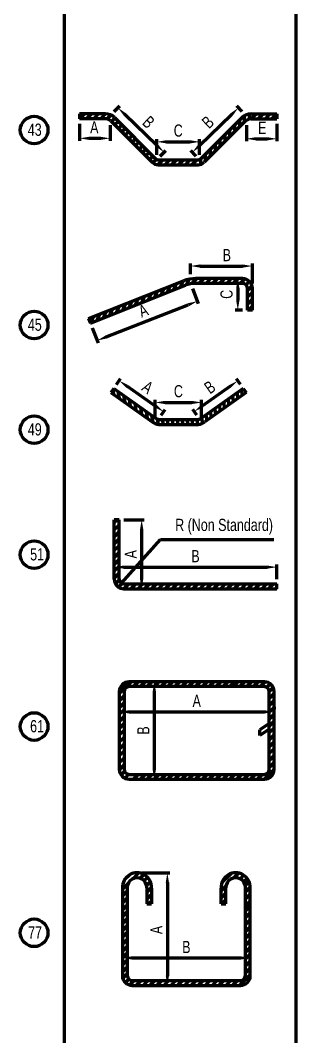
# Model space of a CAD drawing. Header units: millimetres. Extents: x 87961 to 634375, y 789523 to 1897921.
# Drawn here: x 98384 to 99796, y 1047691 to 1052904 of the extents above; entities that cross this region are included whole.
import ezdxf

# ---------------------------------------------------------------- set-up
doc = ezdxf.new("R2010")
doc.units = ezdxf.units.MM
doc.header["$LTSCALE"] = 30
doc.layers.add('DDIMS', color=2, linetype='Continuous', lineweight=100)
doc.layers.add('Shape code 1', color=7, linetype='Continuous', lineweight=211)
doc.styles.add('DM25', font='swisscl.ttf', dxfattribs={"height": 62.5})
doc.dimstyles.new('DM25', dxfattribs={"dimtxt": 62.5, "dimasz": 50, "dimexe": 13, "dimexo": 25, "dimgap": 25, "dimtad": 1, "dimdec": 0, "dimzin": 0, "dimdsep": 46, "dimtxsty": 'DM25', "dimcen": 25, "dimclrd": 3, "dimclre": 3, "dimclrt": 1, "dimadec": 0, "dimazin": 0, "dimtfac": 0.02, "dimtdec": 0, "dimtmove": 0, "dimatfit": 3, "dimfxl": 0, "dimtolj": 1, "dimtzin": 0, "dimlwd": -1, "dimlwe": -1, "dimarcsym": 0})

# ---------------------------------------------------------------- blocks, each defined once
blk = doc.blocks.new('*D122')
at = {"layer": 'DDIMS', "color": 3, "transparency": 16777216}
for p, q in [((98688, 1052374.1), (98688, 1052286.2)), ((98844, 1052367), (98844, 1052286.2)), ((98738, 1052299.2), (98794, 1052299.2))]:
    blk.add_line(p, q, dxfattribs=at)
for points in [[(98738, 1052307.5), (98738, 1052290.9), (98688, 1052299.2)], [(98794, 1052307.5), (98794, 1052290.9), (98844, 1052299.2)]]:
    blk.add_solid(points, dxfattribs=at)
at = {"layer": 'Defpoints', "color": 0, "transparency": 16777216}
for p in [(98688, 1052399.1), (98844, 1052392), (98844, 1052299.2)]:
    blk.add_point(p, dxfattribs=at)
at = {"layer": 'DDIMS', "color": 1, "transparency": 16777216, "insert": (98763, 1052355.4), "char_height": 62.5, "attachment_point": 5, "style": 'DM25'}
blk.add_mtext('\\A1;A', dxfattribs=at)
blk = doc.blocks.new('*D123')
at = {"layer": 'DDIMS', "color": 3, "transparency": 16777216}
for p, q in [((99543.5, 1052367), (99543.5, 1052283.8)), ((99699.5, 1052374.1), (99699.5, 1052283.8)), ((99593.5, 1052296.8), (99649.5, 1052296.8))]:
    blk.add_line(p, q, dxfattribs=at)
for points in [[(99593.5, 1052305.1), (99593.5, 1052288.4), (99543.5, 1052296.8)], [(99649.5, 1052305.1), (99649.5, 1052288.4), (99699.5, 1052296.8)]]:
    blk.add_solid(points, dxfattribs=at)
at = {"layer": 'Defpoints', "color": 0, "transparency": 16777216}
for p in [(99699.5, 1052399.1), (99543.5, 1052392), (99699.5, 1052296.8)]:
    blk.add_point(p, dxfattribs=at)
at = {"layer": 'DDIMS', "color": 1, "transparency": 16777216, "insert": (99624.5, 1052353), "char_height": 62.5, "attachment_point": 5, "style": 'DM25'}
blk.add_mtext('\\A1;E', dxfattribs=at)
blk = doc.blocks.new('*D125')
at = {"layer": 'DDIMS', "color": 3, "transparency": 16777216}
for p, q in [((99521.8, 1052436), (99493.8, 1052465)), ((99302.9, 1052262.6), (99466.9, 1052420.9)), ((99285.9, 1052208.2), (99257.9, 1052237.2))]:
    blk.add_line(p, q, dxfattribs=at)
for points in [[(99461.1, 1052426.9), (99472.7, 1052414.9), (99502.9, 1052455.6)], [(99297.1, 1052268.6), (99308.7, 1052256.6), (99266.9, 1052227.9)]]:
    blk.add_solid(points, dxfattribs=at)
at = {"layer": 'Defpoints', "color": 0, "transparency": 16777216}
for p in [(99502.9, 1052455.6), (99539.2, 1052418), (99303.3, 1052190.3)]:
    blk.add_point(p, dxfattribs=at)
at = {"layer": 'DDIMS', "color": 1, "transparency": 16777216, "insert": (99345.8, 1052382.2), "char_height": 62.5, "attachment_point": 5, "rotation": 43.9919, "style": 'DM25'}
blk.add_mtext('\\A1;B', dxfattribs=at)
blk = doc.blocks.new('*D126')
at = {"layer": 'DDIMS', "color": 3, "transparency": 16777216}
for p, q in [((99084.3, 1052215.3), (99084.3, 1052294.2)), ((99303.3, 1052215.3), (99303.3, 1052294.2)), ((99134.3, 1052281.2), (99253.3, 1052281.2))]:
    blk.add_line(p, q, dxfattribs=at)
for points in [[(99134.3, 1052289.6), (99134.3, 1052272.9), (99084.3, 1052281.2)], [(99253.3, 1052289.6), (99253.3, 1052272.9), (99303.3, 1052281.2)]]:
    blk.add_solid(points, dxfattribs=at)
at = {"layer": 'Defpoints', "color": 0, "transparency": 16777216}
for p in [(99303.3, 1052281.2), (99084.3, 1052190.3), (99303.3, 1052190.3)]:
    blk.add_point(p, dxfattribs=at)
at = {"layer": 'DDIMS', "color": 1, "transparency": 16777216, "insert": (99193.8, 1052338.7), "char_height": 62.5, "attachment_point": 5, "style": 'DM25'}
blk.add_mtext('\\A1;C', dxfattribs=at)
blk = doc.blocks.new('*D128')
at = {"layer": 'DDIMS', "color": 3, "transparency": 16777216}
for p, q in [((98865.3, 1050102.9), (98865.3, 1050112.7)), ((99699.5, 1050038.3), (99699.5, 1050112.7)), ((98915.3, 1050099.7), (99649.5, 1050099.7))]:
    blk.add_line(p, q, dxfattribs=at)
for points in [[(98915.3, 1050108.1), (98915.3, 1050091.4), (98865.3, 1050099.7)], [(99649.5, 1050108.1), (99649.5, 1050091.4), (99699.5, 1050099.7)]]:
    blk.add_solid(points, dxfattribs=at)
at = {"layer": 'Defpoints', "color": 0, "transparency": 16777216}
for p in [(98865.3, 1050077.9), (99699.5, 1050099.7), (99699.5, 1050013.3)]:
    blk.add_point(p, dxfattribs=at)
at = {"layer": 'DDIMS', "color": 1, "transparency": 16777216, "insert": (99282.4, 1050156), "char_height": 62.5, "width": 43.253, "attachment_point": 5, "style": 'DM25'}
blk.add_mtext('\\A1;B', dxfattribs=at)
blk = doc.blocks.new('*D127')
at = {"layer": 'DDIMS', "color": 3, "transparency": 16777216}
for p, q in [((98915.3, 1050343), (99019.1, 1050343)), ((99006.1, 1050293), (99006.1, 1050038.3)), ((98981.1, 1049988.3), (98993.1, 1049988.3))]:
    blk.add_line(p, q, dxfattribs=at)
for points in [[(98997.7, 1050293), (99014.4, 1050293), (99006.1, 1050343)], [(98997.7, 1050038.3), (99014.4, 1050038.3), (99006.1, 1049988.3)]]:
    blk.add_solid(points, dxfattribs=at)
at = {"layer": 'Defpoints', "color": 0, "transparency": 16777216}
for p in [(98890.3, 1050343), (99006.1, 1049988.3), (99006.1, 1049988.3)]:
    blk.add_point(p, dxfattribs=at)
at = {"layer": 'DDIMS', "color": 1, "transparency": 16777216, "insert": (98949.8, 1050165.6), "char_height": 62.5, "attachment_point": 5, "rotation": 90, "style": 'DM25'}
blk.add_mtext('\\A1;A', dxfattribs=at)
blk = doc.blocks.new('*D132')
at = {"layer": 'DDIMS', "color": 3, "transparency": 16777216}
for p, q in [((99046, 1049511.6), (99058, 1049511.6)), ((99071, 1049461.6), (99071, 1049061.6)), ((99046, 1049011.6), (99058, 1049011.6))]:
    blk.add_line(p, q, dxfattribs=at)
for points in [[(99062.6, 1049461.6), (99079.3, 1049461.6), (99071, 1049511.6)], [(99062.6, 1049061.6), (99079.3, 1049061.6), (99071, 1049011.6)]]:
    blk.add_solid(points, dxfattribs=at)
at = {"layer": 'Defpoints', "color": 0, "transparency": 16777216}
for p in [(99071, 1049511.6), (99071, 1049011.6), (99071, 1049011.6)]:
    blk.add_point(p, dxfattribs=at)
at = {"layer": 'DDIMS', "color": 1, "transparency": 16777216, "insert": (99014.7, 1049261.6), "char_height": 62.5, "width": 61.24, "attachment_point": 5, "rotation": 90, "style": 'DM25'}
blk.add_mtext('\\A1;B', dxfattribs=at)
blk = doc.blocks.new('*D133')
at = {"layer": 'DDIMS', "color": 3, "transparency": 16777216}
for p, q in [((98891.3, 1049382.3), (98891.3, 1049370.3)), ((99686.2, 1049382.3), (99686.2, 1049370.3)), ((98941.3, 1049357.3), (99636.2, 1049357.3))]:
    blk.add_line(p, q, dxfattribs=at)
for points in [[(98941.3, 1049365.6), (98941.3, 1049349), (98891.3, 1049357.3)], [(99636.2, 1049365.6), (99636.2, 1049349), (99686.2, 1049357.3)]]:
    blk.add_solid(points, dxfattribs=at)
at = {"layer": 'Defpoints', "color": 0, "transparency": 16777216}
for p in [(98891.3, 1049357.3), (99686.2, 1049357.3), (99686.2, 1049357.3)]:
    blk.add_point(p, dxfattribs=at)
at = {"layer": 'DDIMS', "color": 1, "transparency": 16777216, "insert": (99288.7, 1049413.5), "char_height": 62.5, "width": 65.67, "attachment_point": 5, "style": 'DM25'}
blk.add_mtext('\\A1;A', dxfattribs=at)
blk = doc.blocks.new('*D150')
at = {"layer": 'DDIMS', "color": 3, "transparency": 16777216}
for p, q in [((99256.7, 1051602.8), (99256.7, 1051657)), ((99306.7, 1051644), (99524.2, 1051644)), ((99574.2, 1051554.8), (99574.2, 1051657))]:
    blk.add_line(p, q, dxfattribs=at)
for points in [[(99306.7, 1051652.4), (99306.7, 1051635.7), (99256.7, 1051644)], [(99524.2, 1051652.4), (99524.2, 1051635.7), (99574.2, 1051644)]]:
    blk.add_solid(points, dxfattribs=at)
at = {"layer": 'Defpoints', "color": 0, "transparency": 16777216}
for p in [(99574.2, 1051644), (99256.7, 1051577.8), (99574.2, 1051529.8)]:
    blk.add_point(p, dxfattribs=at)
at = {"layer": 'DDIMS', "color": 1, "transparency": 16777216, "insert": (99443.2, 1051700.3), "char_height": 62.5, "attachment_point": 5, "style": 'DM25'}
blk.add_mtext('\\A1;B', dxfattribs=at)
blk = doc.blocks.new('*D151')
at = {"layer": 'DDIMS', "color": 3, "transparency": 16777216}
for p, q in [((99266.3, 1051529.3), (99296.8, 1051451.5)), ((98824.5, 1051280.5), (99245.5, 1051445.4)), ((98752.3, 1051327.9), (98782.7, 1051250.1))]:
    blk.add_line(p, q, dxfattribs=at)
for points in [[(99242.4, 1051453.1), (99248.5, 1051437.6), (99292, 1051463.6)], [(98821.5, 1051288.2), (98827.6, 1051272.7), (98778, 1051262.2)]]:
    blk.add_solid(points, dxfattribs=at)
at = {"layer": 'Defpoints', "color": 0, "transparency": 16777216}
for p in [(99257.2, 1051552.6), (99292, 1051463.6), (98743.1, 1051351.2)]:
    blk.add_point(p, dxfattribs=at)
at = {"layer": 'DDIMS', "color": 1, "transparency": 16777216, "insert": (99014.5, 1051415.3), "char_height": 62.5, "attachment_point": 5, "rotation": 21.3938, "style": 'DM25'}
blk.add_mtext('\\A1;A', dxfattribs=at)
blk = doc.blocks.new('*D152')
at = {"layer": 'DDIMS', "color": 3, "transparency": 16777216}
for p, q in [((99474.5, 1051579.8), (99486.5, 1051579.8)), ((99499.5, 1051529.8), (99499.5, 1051468.2)), ((99524.2, 1051418.2), (99486.5, 1051418.2))]:
    blk.add_line(p, q, dxfattribs=at)
for points in [[(99491.1, 1051529.8), (99507.8, 1051529.8), (99499.5, 1051579.8)], [(99491.1, 1051468.2), (99507.8, 1051468.2), (99499.5, 1051418.2)]]:
    blk.add_solid(points, dxfattribs=at)
at = {"layer": 'Defpoints', "color": 0, "transparency": 16777216}
for p in [(99499.5, 1051579.8), (99499.5, 1051418.2), (99549.2, 1051418.2)]:
    blk.add_point(p, dxfattribs=at)
at = {"layer": 'DDIMS', "color": 1, "transparency": 16777216, "insert": (99442, 1051499), "char_height": 62.5, "attachment_point": 5, "rotation": 90, "style": 'DM25'}
blk.add_mtext('\\A1;C', dxfattribs=at)
blk = doc.blocks.new('*D155')
at = {"layer": 'DDIMS', "color": 3, "transparency": 16777216}
for p, q in [((98877.6, 1051037), (98898.1, 1051066.5)), ((98931.7, 1051027.3), (99077.6, 1050925.7)), ((99105.5, 1050878.3), (99126.1, 1050907.7))]:
    blk.add_line(p, q, dxfattribs=at)
for points in [[(98936.5, 1051034.1), (98926.9, 1051020.4), (98890.7, 1051055.8)], [(99082.4, 1050932.5), (99072.9, 1050918.8), (99118.6, 1050897.1)]]:
    blk.add_solid(points, dxfattribs=at)
at = {"layer": 'Defpoints', "color": 0, "transparency": 16777216}
for p in [(98863.3, 1051016.5), (99118.6, 1050897.1), (99091.3, 1050857.7)]:
    blk.add_point(p, dxfattribs=at)
at = {"layer": 'DDIMS', "color": 1, "transparency": 16777216, "insert": (99036.8, 1051022.6), "char_height": 62.5, "attachment_point": 5, "rotation": 325.1494, "style": 'DM25'}
blk.add_mtext('\\A1;A', dxfattribs=at)
blk = doc.blocks.new('*D157')
at = {"layer": 'DDIMS', "color": 3, "transparency": 16777216}
for p, q in [((99076.2, 1050861.3), (99076.2, 1050957.3)), ((99126.2, 1050944.3), (99263.1, 1050944.3)), ((99313.1, 1050860.7), (99313.1, 1050957.3))]:
    blk.add_line(p, q, dxfattribs=at)
for points in [[(99126.2, 1050952.6), (99126.2, 1050935.9), (99076.2, 1050944.3)], [(99263.1, 1050952.6), (99263.1, 1050935.9), (99313.1, 1050944.3)]]:
    blk.add_solid(points, dxfattribs=at)
at = {"layer": 'Defpoints', "color": 0, "transparency": 16777216}
for p in [(99313.1, 1050944.3), (99076.2, 1050836.3), (99313.1, 1050835.7)]:
    blk.add_point(p, dxfattribs=at)
at = {"layer": 'DDIMS', "color": 1, "transparency": 16777216, "insert": (99194.7, 1051001.8), "char_height": 62.5, "attachment_point": 5, "style": 'DM25'}
blk.add_mtext('\\A1;C', dxfattribs=at)
blk = doc.blocks.new('*D158')
at = {"layer": 'DDIMS', "color": 3, "transparency": 16777216}
for p, q in [((99512.7, 1051036.9), (99492.2, 1051065.9)), ((99458.9, 1051026.5), (99317.8, 1050927)), ((99289.9, 1050879.7), (99269.4, 1050908.8))]:
    blk.add_line(p, q, dxfattribs=at)
for points in [[(99454.1, 1051033.3), (99463.7, 1051019.7), (99499.7, 1051055.3)], [(99313, 1050933.8), (99322.6, 1050920.1), (99276.9, 1050898.1)]]:
    blk.add_solid(points, dxfattribs=at)
at = {"layer": 'Defpoints', "color": 0, "transparency": 16777216}
for p in [(99527.1, 1051016.5), (99276.9, 1050898.1), (99304.3, 1050859.3)]:
    blk.add_point(p, dxfattribs=at)
at = {"layer": 'DDIMS', "color": 1, "transparency": 16777216, "insert": (99355.9, 1051022.7), "char_height": 62.5, "attachment_point": 5, "rotation": 35.2024, "style": 'DM25'}
blk.add_mtext('\\A1;B', dxfattribs=at)
blk = doc.blocks.new('*D192')
at = {"layer": 'DDIMS', "color": 3, "transparency": 16777216}
for p, q in [((98865.7, 1052436), (98893.7, 1052465)), ((99084.6, 1052262.6), (98920.6, 1052420.9)), ((99101.6, 1052208.2), (99129.6, 1052237.2))]:
    blk.add_line(p, q, dxfattribs=at)
for points in [[(98926.4, 1052426.9), (98914.8, 1052414.9), (98884.7, 1052455.6)], [(99090.4, 1052268.6), (99078.8, 1052256.6), (99120.6, 1052227.9)]]:
    blk.add_solid(points, dxfattribs=at)
at = {"layer": 'Defpoints', "color": 0, "transparency": 16777216}
for p in [(98884.7, 1052455.6), (98848.3, 1052418), (99084.3, 1052190.3)]:
    blk.add_point(p, dxfattribs=at)
at = {"layer": 'DDIMS', "color": 1, "transparency": 16777216, "insert": (99041.7, 1052382.2), "char_height": 62.5, "attachment_point": 5, "rotation": 316.0081, "style": 'DM25'}
blk.add_mtext('\\A1;B', dxfattribs=at)
blk = doc.blocks.new('*D212')
at = {"layer": 'DDIMS', "color": 3, "transparency": 16777216}
for p, q in [((99007.3, 1048531.7), (99151, 1048531.7)), ((99138, 1048481.7), (99138, 1048003.7)), ((99069.4, 1047953.7), (99151, 1047953.7))]:
    blk.add_line(p, q, dxfattribs=at)
for points in [[(99129.7, 1048481.7), (99146.4, 1048481.7), (99138, 1048531.7)], [(99129.7, 1048003.7), (99146.4, 1048003.7), (99138, 1047953.7)]]:
    blk.add_solid(points, dxfattribs=at)
at = {"layer": 'Defpoints', "color": 0, "transparency": 16777216}
for p in [(98982.3, 1048531.7), (99044.4, 1047953.7), (99138, 1047953.7)]:
    blk.add_point(p, dxfattribs=at)
at = {"layer": 'DDIMS', "color": 1, "transparency": 16777216, "insert": (99081.8, 1048238.5), "char_height": 62.5, "width": 32.888, "attachment_point": 5, "rotation": 90, "style": 'DM25'}
blk.add_mtext('\\A1;A', dxfattribs=at)
blk = doc.blocks.new('*D215')
at = {"layer": 'DDIMS', "color": 3, "transparency": 16777216}
for p, q in [((98907.3, 1048120.1), (98907.3, 1048108.1)), ((98957.3, 1048095.1), (99513.6, 1048095.1)), ((99563.6, 1048083.4), (99563.6, 1048108.1))]:
    blk.add_line(p, q, dxfattribs=at)
for points in [[(98957.3, 1048103.4), (98957.3, 1048086.7), (98907.3, 1048095.1)], [(99513.6, 1048103.4), (99513.6, 1048086.7), (99563.6, 1048095.1)]]:
    blk.add_solid(points, dxfattribs=at)
at = {"layer": 'Defpoints', "color": 0, "transparency": 16777216}
for p in [(98907.3, 1048095.1), (99563.6, 1048095.1), (99563.6, 1048058.4)]:
    blk.add_point(p, dxfattribs=at)
at = {"layer": 'DDIMS', "color": 1, "transparency": 16777216, "insert": (99235.3, 1048151.3), "char_height": 62.5, "attachment_point": 5, "style": 'DM25'}
blk.add_mtext('\\A1;B', dxfattribs=at)

msp = doc.modelspace()

# ---------------------------------------------------------------- linework, layer by layer
at = {"layer": 'DDIMS'}
for p, q in [((98607.8, 1058445.2), (98607.8, 1015331.3)), ((99796.5, 1058276.3), (99796.5, 1015331.3))]:
    msp.add_line(p, q, dxfattribs=at)
for centre in [(98454.4, 1052341.4), (98454.4, 1051341.5), (98454.4, 1050804.5), (98454.4, 1050163.7), (98454.4, 1049282), (98454.4, 1048224)]:
    msp.add_circle(centre, 70.9, dxfattribs=at)
at = {"layer": 'Shape code 1'}
for p, q in [((98820.4, 1052424.1), (98688, 1052424.1)), ((98688, 1052424.1), (98688, 1052399.1)), ((98713, 1052424.1), (98688, 1052399.1)), ((98820.4, 1052399.1), (98688, 1052399.1)), ((98748.4, 1052424.1), (98723.4, 1052399.1)), ((98783.7, 1052424.1), (98758.7, 1052399.1)), ((98819.1, 1052424.1), (98794.1, 1052399.1)), ((98848.4, 1052418), (98828.6, 1052398.3)), ((98869.1, 1052403.4), (98851.4, 1052385.7)), ((98866.4, 1052406), (99078, 1052194.5)), ((99521.1, 1052406), (99309.5, 1052194.5)), ((99532.7, 1052414.7), (99532.7, 1052382.3)), ((99557.7, 1052423.4), (99557.7, 1052398)), ((99567.1, 1052424.1), (99699.5, 1052424.1)), ((99567.1, 1052399.1), (99699.5, 1052399.1)), ((99593.4, 1052424.1), (99568.4, 1052399.1)), ((99628.8, 1052424.1), (99603.8, 1052399.1)), ((99664.1, 1052424.1), (99639.1, 1052399.1)), ((99699.5, 1052424.1), (99674.5, 1052399.1)), ((99699.5, 1052424.1), (99699.5, 1052399.1)), ((98848.8, 1052388.4), (99060.3, 1052176.8)), ((98886.8, 1052385.7), (98869.1, 1052368)), ((98904.5, 1052368), (98886.8, 1052350.3)), ((98922.1, 1052350.3), (98904.5, 1052332.7)), ((99538.8, 1052388.4), (99327.2, 1052176.8)), ((99457.7, 1052342.7), (99457.7, 1052307.3)), ((99482.7, 1052367.7), (99482.7, 1052332.3)), ((99507.7, 1052392.7), (99507.7, 1052357.3)), ((98939.8, 1052332.7), (98922.1, 1052315)), ((98957.5, 1052315), (98939.8, 1052297.3)), ((98975.2, 1052297.3), (98957.5, 1052279.6)), ((99407.7, 1052292.7), (99407.7, 1052257.3)), ((99432.7, 1052317.7), (99432.7, 1052282.3)), ((98992.8, 1052279.6), (98975.2, 1052262)), ((99010.5, 1052262), (98992.8, 1052244.3)), ((99028.2, 1052244.3), (99010.5, 1052226.6)), ((99357.7, 1052242.7), (99357.7, 1052207.3)), ((99382.7, 1052267.7), (99382.7, 1052232.3)), ((99045.9, 1052226.6), (99028.2, 1052208.9)), ((99063.6, 1052208.9), (99045.9, 1052191.2)), ((99081.2, 1052191.2), (99063.6, 1052173.6)), ((99114, 1052188.6), (99089.1, 1052163.7)), ((99090.9, 1052188.6), (99296.6, 1052188.6)), ((99149.3, 1052188.6), (99124.3, 1052163.6)), ((99184.7, 1052188.6), (99159.7, 1052163.6)), ((99220, 1052188.6), (99195, 1052163.6)), ((99254, 1052188.5), (99229, 1052163.5)), ((99289.4, 1052188.5), (99264.4, 1052163.5)), ((99307.7, 1052192.9), (99307.7, 1052165.1)), ((99332.7, 1052217.7), (99332.7, 1052182.3)), ((99090.9, 1052163.6), (99296.6, 1052163.6)), ((98733.9, 1051374.4), (99221.5, 1051568.8)), ((99216.9, 1051567), (99202.9, 1051534.5)), ((99248.1, 1051576.3), (99235.7, 1051547.6)), ((99289.3, 1051579.8), (99264.3, 1051554.8)), ((99524.2, 1051579.8), (99282, 1051579.8)), ((99324.7, 1051579.8), (99299.7, 1051554.8)), ((99360, 1051579.8), (99335, 1051554.8)), ((99395.4, 1051579.8), (99370.4, 1051554.8)), ((99430.7, 1051579.8), (99405.7, 1051554.8)), ((99466.1, 1051579.8), (99441.1, 1051554.8)), ((99501.4, 1051579.8), (99476.4, 1051554.8)), ((99535.2, 1051578.3), (99511.8, 1051554.8)), ((99558, 1051565.7), (99540.3, 1051548)), ((98743.1, 1051351.2), (99230.4, 1051545.5)), ((99085.5, 1051514.6), (99071.5, 1051482.1)), ((99118.3, 1051527.7), (99104.4, 1051495.2)), ((99151.2, 1051540.8), (99137.2, 1051508.3)), ((99184, 1051553.9), (99170.1, 1051521.4)), ((99524.2, 1051554.8), (99283.7, 1051554.8)), ((99572.2, 1051542.4), (99549.2, 1051519.4)), ((99574.2, 1051509.1), (99549.2, 1051484.1)), ((98954.1, 1051462.2), (98940.2, 1051429.7)), ((98987, 1051475.3), (98973, 1051442.8)), ((99019.8, 1051488.4), (99005.9, 1051455.9)), ((99052.7, 1051501.5), (99038.7, 1051469)), ((99574.2, 1051473.7), (99549.2, 1051448.7)), ((99574.2, 1051473.7), (99549.2, 1051448.7)), ((98822.8, 1051409.8), (98808.8, 1051377.4)), ((98855.6, 1051422.9), (98841.7, 1051390.5)), ((98888.5, 1051436), (98874.5, 1051403.6)), ((98921.3, 1051449.1), (98907.3, 1051416.7)), ((99574.2, 1051418.2), (99549.2, 1051418.2)), ((99574.2, 1051438.3), (99554, 1051418.2)), ((98733.9, 1051374.4), (98743.1, 1051351.2)), ((98757.1, 1051383.7), (98743.1, 1051351.2)), ((98789.9, 1051396.8), (98776, 1051364.3)), ((98863.3, 1051016.5), (98848.8, 1050996.1)), ((98848.8, 1050996.1), (99060.3, 1050845.1)), ((98858, 1051009), (98861.7, 1050986.9)), ((98863.3, 1051016.5), (99075.3, 1050865.2)), ((98884.6, 1051001.3), (98890.4, 1050966.4)), ((99527.1, 1051016.5), (99315.5, 1050865.5)), ((99541.7, 1050996.1), (99330.1, 1050845.1)), ((99494.3, 1050993.1), (99498.9, 1050965.6)), ((99516.9, 1051009.2), (99521.5, 1050981.8)), ((99527.1, 1051016.5), (99541.7, 1050996.1)), ((98913.4, 1050980.7), (98919.2, 1050945.9)), ((98942.2, 1050960.2), (98948, 1050925.3)), ((98970.9, 1050939.7), (98976.8, 1050904.8)), ((99426.4, 1050944.6), (99430.9, 1050917.1)), ((99449, 1050960.7), (99453.6, 1050933.3)), ((99471.7, 1050976.9), (99476.2, 1050949.5)), ((98999.7, 1050919.1), (99005.6, 1050884.2)), ((99028.5, 1050898.6), (99034.3, 1050863.7)), ((99358.4, 1050896.1), (99363, 1050868.7)), ((99381.1, 1050912.3), (99385.7, 1050884.8)), ((99403.7, 1050928.4), (99408.3, 1050901)), ((99057.3, 1050878), (99063.1, 1050843.2)), ((99085.7, 1050859.4), (99090.2, 1050832.5)), ((99093.8, 1050832), (99296.6, 1050832)), ((99095.3, 1050857), (99295.1, 1050857)), ((99111.5, 1050857), (99115.7, 1050832)), ((99136.8, 1050857), (99141, 1050832)), ((99162.2, 1050857), (99166.4, 1050832)), ((99187.5, 1050857), (99191.7, 1050832)), ((99212.9, 1050857), (99217.1, 1050832)), ((99238.2, 1050857), (99242.4, 1050832)), ((99263.6, 1050857), (99267.8, 1050832)), ((99288.9, 1050857), (99293.1, 1050832)), ((99313.1, 1050863.8), (99317.5, 1050837.7)), ((99335.8, 1050879.9), (99340.4, 1050852.5)), ((98865.3, 1050038.3), (98865.3, 1050343)), ((98890.3, 1050343), (98865.3, 1050343)), ((98882.2, 1050343), (98865.3, 1050326.1)), ((98890.3, 1050315.7), (98865.3, 1050290.7)), ((98890.3, 1050038.3), (98890.3, 1050343)), ((98890.3, 1050280.3), (98865.3, 1050255.3)), ((98890.3, 1050245), (98865.3, 1050220)), ((98890.3, 1050209.6), (98865.3, 1050184.6)), ((98890.3, 1050174.3), (98865.3, 1050149.3)), ((98890.3, 1050138.9), (98865.3, 1050113.9)), ((98890.3, 1050103.6), (98865.3, 1050078.6)), ((98890.3, 1050068.2), (98865.3, 1050043.2)), ((98890.3, 1050032.9), (98871.7, 1050014.2)), ((98906.6, 1050015), (98888.1, 1049996.5)), ((98940.3, 1050013.3), (98915.3, 1049988.3)), ((98915.4, 1050013.3), (99699.5, 1050013.3)), ((98975.6, 1050013.3), (98950.6, 1049988.3)), ((99011, 1050013.3), (98986, 1049988.3)), ((99046.3, 1050013.3), (99021.3, 1049988.3)), ((99081.7, 1050013.3), (99056.7, 1049988.3)), ((99117, 1050013.3), (99092, 1049988.3)), ((99152.4, 1050013.3), (99127.4, 1049988.3)), ((99187.8, 1050013.3), (99162.8, 1049988.3)), ((99223.1, 1050013.3), (99198.1, 1049988.3)), ((99258.5, 1050013.3), (99233.5, 1049988.3)), ((99293.8, 1050013.3), (99268.8, 1049988.3)), ((99329.2, 1050013.3), (99304.2, 1049988.3)), ((99364.5, 1050013.3), (99339.5, 1049988.3)), ((99399.9, 1050013.3), (99374.9, 1049988.3)), ((99435.2, 1050013.3), (99410.2, 1049988.3)), ((99470.6, 1050013.3), (99445.6, 1049988.3)), ((99506, 1050013.3), (99481, 1049988.3)), ((99541.3, 1050013.3), (99516.3, 1049988.3)), ((99576.7, 1050013.3), (99551.7, 1049988.3)), ((99612, 1050013.3), (99587, 1049988.3)), ((99647.4, 1050013.3), (99622.4, 1049988.3)), ((99682.7, 1050013.3), (99657.7, 1049988.3)), ((99699.5, 1049988.3), (99699.5, 1050013.3)), ((98915.3, 1049988.3), (99699.5, 1049988.3)), ((99699.5, 1049994.7), (99693.1, 1049988.3)), ((98953.8, 1049511.6), (98891.3, 1049449.1)), ((98925.4, 1049508.6), (98894.3, 1049477.5)), ((98989.2, 1049511.6), (98964.2, 1049486.6)), ((98971.5, 1049493.9), (98964.2, 1049486.6)), ((99024.5, 1049511.6), (98999.5, 1049486.6)), ((99059.9, 1049511.6), (99034.9, 1049486.6)), ((99095.2, 1049511.6), (99070.2, 1049486.6)), ((99130.6, 1049511.6), (99105.6, 1049486.6)), ((99165.9, 1049511.6), (99140.9, 1049486.6)), ((99201.3, 1049511.6), (99176.3, 1049486.6)), ((99236.7, 1049511.6), (99211.7, 1049486.6)), ((99272, 1049511.6), (99247, 1049486.6)), ((99307.4, 1049511.6), (99282.4, 1049486.6)), ((99342.7, 1049511.6), (99317.7, 1049486.6)), ((99378.1, 1049511.6), (99353.1, 1049486.6)), ((99413.4, 1049511.6), (99388.4, 1049486.6)), ((99448.8, 1049511.6), (99423.8, 1049486.6)), ((99476.8, 1049504.3), (99459.1, 1049486.6)), ((99476.8, 1049511.6), (99476.8, 1049486.6)), ((99499.5, 1049511.6), (99476.8, 1049488.9)), ((99534.9, 1049511.6), (99509.9, 1049486.6)), ((99570.2, 1049511.6), (99545.2, 1049486.6)), ((99605.6, 1049511.6), (99580.6, 1049486.6)), ((99640.6, 1049511.3), (99615.9, 1049486.6)), ((99665.8, 1049501.1), (99647.8, 1049483.1)), ((99681.5, 1049481.5), (99661.2, 1049461.2)), ((98916.3, 1049438.7), (98891.3, 1049413.7)), ((99686.2, 1049450.8), (99661.2, 1049425.8)), ((98916.3, 1049403.4), (98891.3, 1049378.4)), ((99686.2, 1049415.5), (99661.2, 1049390.5)), ((99686.2, 1049380.1), (99661.2, 1049355.1)), ((98916.3, 1049368), (98891.3, 1049343)), ((98916.3, 1049332.7), (98891.3, 1049307.7)), ((99686.2, 1049344.8), (99661.2, 1049319.8)), ((98916.3, 1049297.3), (98891.3, 1049272.3)), ((99661.2, 1049297.7), (99612.4, 1049265.6)), ((99661.2, 1049267.8), (99612.4, 1049235.7)), ((99686.2, 1049309.4), (99661.2, 1049284.4)), ((99686.2, 1049274.1), (99661.2, 1049249.1)), ((98916.3, 1049261.9), (98891.3, 1049236.9)), ((98916.3, 1049226.6), (98891.3, 1049201.6)), ((99612.4, 1049235.7), (99612.4, 1049265.6)), ((99686.2, 1049238.7), (99661.2, 1049213.7)), ((98916.3, 1049191.2), (98891.3, 1049166.2)), ((99686.2, 1049203.3), (99661.2, 1049178.3)), ((99686.2, 1049168), (99661.2, 1049143)), ((98916.3, 1049155.9), (98891.3, 1049130.9)), ((98916.3, 1049120.5), (98891.3, 1049095.5)), ((99686.2, 1049132.6), (99661.2, 1049107.6)), ((98916.3, 1049085.2), (98891.3, 1049060.2)), ((99686.2, 1049061.9), (99635.9, 1049011.6)), ((99686.2, 1049097.3), (99661.2, 1049072.3)), ((98918.7, 1049052.2), (98900.4, 1049034)), ((98938.7, 1049036.9), (98919.2, 1049017.4)), ((98989.2, 1049036.6), (98964.2, 1049011.6)), ((98971.5, 1049018.9), (98964.2, 1049011.6)), ((99024.5, 1049036.6), (98999.5, 1049011.6)), ((99059.9, 1049036.6), (99034.9, 1049011.6)), ((99095.2, 1049036.6), (99070.2, 1049011.6)), ((99130.6, 1049036.6), (99105.6, 1049011.6)), ((99165.9, 1049036.6), (99140.9, 1049011.6)), ((99201.3, 1049036.6), (99176.3, 1049011.6)), ((99236.7, 1049036.6), (99211.7, 1049011.6)), ((99272, 1049036.6), (99247, 1049011.6)), ((99307.4, 1049036.6), (99282.4, 1049011.6)), ((99342.7, 1049036.6), (99317.7, 1049011.6)), ((99378.1, 1049036.6), (99353.1, 1049011.6)), ((99413.4, 1049036.6), (99388.4, 1049011.6)), ((99448.8, 1049036.6), (99423.8, 1049011.6)), ((99484.1, 1049036.6), (99459.1, 1049011.6)), ((99519.5, 1049036.6), (99494.5, 1049011.6)), ((99554.8, 1049036.6), (99529.8, 1049011.6)), ((99590.2, 1049036.6), (99565.2, 1049011.6)), ((99625.6, 1049036.6), (99600.6, 1049011.6)), ((98945.3, 1048521.9), (98916.9, 1048493.6)), ((98990, 1048531.3), (98960.3, 1048501.6)), ((99017.1, 1048523.1), (98998.2, 1048504.1)), ((99037.2, 1048507.8), (99019.5, 1048490.1)), ((99051.2, 1048486.4), (99031.3, 1048466.5)), ((99467.2, 1048528.6), (99416.6, 1048477.9)), ((99504.1, 1048530), (99479.9, 1048505.9)), ((99529.1, 1048519.8), (99510.8, 1048501.4)), ((99547.6, 1048502.9), (99529.8, 1048485)), ((99557.1, 1048487.2), (99538.6, 1048468.6)), ((98937.3, 1048478.6), (98907.2, 1048448.5)), ((98932.2, 1048438.2), (98907.2, 1048413.2)), ((99057.3, 1048457.2), (99032.3, 1048432.1)), ((99439.3, 1048465.2), (99413.6, 1048439.5)), ((99563.6, 1048458.3), (99538.6, 1048433.3)), ((98932.2, 1048402.8), (98907.3, 1048377.8)), ((99057.3, 1048421.8), (99032.3, 1048396.8)), ((99057.3, 1048386.4), (99043.3, 1048372.4)), ((99438.5, 1048429.2), (99413.6, 1048404.2)), ((99438.5, 1048393.8), (99417.2, 1048372.4)), ((99563.6, 1048422.9), (99538.6, 1048397.9)), ((99563.6, 1048387.6), (99538.6, 1048362.6)), ((98932.2, 1048367.5), (98907.3, 1048342.5)), ((98932.3, 1048332.1), (98907.3, 1048307.1)), ((99032.3, 1048372.4), (99057.3, 1048372.4)), ((99413.6, 1048372.4), (99438.5, 1048372.4)), ((99563.6, 1048362.4), (99538.6, 1048337.4)), ((98932.3, 1048296.8), (98907.3, 1048271.8)), ((99563.6, 1048327), (99538.6, 1048302)), ((99563.6, 1048291.7), (99538.6, 1048266.7)), ((98932.3, 1048261.4), (98907.3, 1048236.5)), ((98932.3, 1048226.1), (98907.3, 1048201)), ((99563.6, 1048256.3), (99538.6, 1048231.3)), ((98932.3, 1048190.7), (98907.3, 1048165.7)), ((99563.6, 1048221), (99538.6, 1048196)), ((99563.6, 1048185.6), (99538.6, 1048160.6)), ((98932.3, 1048155.3), (98907.3, 1048130.3)), ((98932.3, 1048120), (98907.3, 1048095.1)), ((99563.6, 1048150.2), (99538.6, 1048125.2)), ((98932.3, 1048084.6), (98907.3, 1048059.6)), ((99563.6, 1048114.9), (99538.6, 1048089.9)), ((99563.6, 1048079.5), (99538.6, 1048054.5)), ((98932.3, 1048049.3), (98907.3, 1048024.3)), ((99563.6, 1048044.2), (99538.6, 1048019.2)), ((98932.3, 1048013.9), (98909.3, 1047991)), ((98940.1, 1047986.4), (98922.4, 1047968.8)), ((98967.6, 1047978.6), (98944.6, 1047955.6)), ((99003.1, 1047978.7), (98978.1, 1047953.7)), ((99038.4, 1047978.7), (99013.4, 1047953.7)), ((99073.8, 1047978.7), (99048.8, 1047953.7)), ((99109.1, 1047978.7), (99084.1, 1047953.7)), ((99144.6, 1047978.8), (99119.6, 1047953.8)), ((99180, 1047978.8), (99155, 1047953.8)), ((99215.3, 1047978.8), (99190.3, 1047953.8)), ((99250.7, 1047978.8), (99225.7, 1047953.8)), ((99285.9, 1047978.7), (99261, 1047953.8)), ((99321.3, 1047978.7), (99296.4, 1047953.8)), ((99356.6, 1047978.7), (99331.7, 1047953.8)), ((99392, 1047978.7), (99367.1, 1047953.8)), ((99427.3, 1047978.7), (99402.3, 1047953.7)), ((99462.7, 1047978.7), (99437.7, 1047953.7)), ((99498, 1047978.7), (99473, 1047953.7)), ((99563.6, 1048008.8), (99508.4, 1047953.7))]:
    msp.add_line(p, q, dxfattribs=at)
for points in [[(99549.2, 1051418.2), (99549.2, 1051529.8)], [(99574.2, 1051418.2), (99574.2, 1051529.8)], [(99636.2, 1049511.6), (98941.3, 1049511.6)], [(99636.2, 1049486.6), (98941.3, 1049486.6)], [(98891.3, 1049461.6), (98891.3, 1049061.6)], [(98916.3, 1049461.6), (98916.3, 1049061.6)], [(99661.2, 1049061.6), (99661.2, 1049461.6)], [(99686.2, 1049061.6), (99686.2, 1049461.6)], [(98941.3, 1049036.6), (99636.2, 1049036.6)], [(98941.3, 1049011.6), (99636.2, 1049011.6)], [(98907.3, 1048453.7), (98907.3, 1048003.7)], [(98932.2, 1048454.6), (98932.3, 1048003.7)], [(99032.3, 1048454.6), (99032.3, 1048372.4)], [(99057.3, 1048453.7), (99057.3, 1048372.4)], [(99413.6, 1048372.4), (99413.6, 1048453.7)], [(99438.5, 1048372.4), (99438.5, 1048454.6)], [(99538.6, 1048003.7), (99538.6, 1048454.6)], [(99563.6, 1048003.7), (99563.6, 1048453.7)], [(98957.3, 1047978.7), (99513.6, 1047978.7)], [(98957.3, 1047953.7), (99513.6, 1047953.7)]]:
    msp.add_lwpolyline(points, dxfattribs=at)
for centre, radius, start, end in [((98820.2, 1052355.8), 68.3, 47.3585, 90.4138), ((98820.2, 1052355.6), 43.5, 48.8987, 90.3745), ((99567.3, 1052355.8), 68.3, 89.5862, 132.6415), ((99567.4, 1052355.6), 43.5, 89.6255, 131.1013), ((99092.3, 1052208.9), 20.3, 225.1585, 268.2924), ((99295.2, 1052208.9), 20.3, 271.7076, 314.8415), ((99092.3, 1052208.9), 45.3, 225.1585, 268.2924), ((99295.2, 1052208.9), 45.3, 271.7076, 314.8415), ((99283.7, 1051398.3), 181.6, 89.637, 110.0316), ((99522.4, 1051528.1), 51.8, 1.9346, 88.0654), ((99283.7, 1051398.3), 156.6, 89.6375, 109.8999), ((99522.4, 1051528.1), 26.8, 1.9346, 88.0654), ((99101.1, 1050899.8), 68.2, 233.2429, 263.8522), ((99101.1, 1050899.8), 43.2, 233.2429, 262.2725), ((99289.2, 1050899.9), 43.3, 277.7504, 307.4082), ((99289.3, 1050899.8), 68.2, 276.1478, 306.7571), ((98915.8, 1050038.8), 50.5, 180.5504, 269.4496), ((98915.8, 1050038.8), 25.5, 180.5504, 269.4496), ((98943, 1049459.9), 51.8, 91.9346, 178.0654), ((98943, 1049459.9), 26.8, 91.9346, 178.0654), ((99634.5, 1049459.9), 26.8, 1.9346, 88.0654), ((99634.5, 1049459.9), 51.8, 1.9346, 88.0654), ((98943, 1049063.4), 51.8, 181.9346, 268.0654), ((98943, 1049063.4), 26.8, 181.9346, 268.0654), ((99634.5, 1049063.4), 26.8, 271.9346, 358.0654), ((99634.5, 1049063.4), 51.8, 271.9346, 358.0654), ((98982.3, 1048456.6), 75.1, 357.7491, 182.2509), ((98982.3, 1048456.6), 50.1, 357.7491, 182.2509), ((99488.6, 1048456.6), 75.1, 357.7491, 182.2509), ((99488.6, 1048456.6), 50.1, 357.7491, 182.2509), ((98959, 1048005.4), 51.8, 181.9346, 268.0654), ((98959, 1048005.4), 26.8, 181.9346, 268.0654), ((99511.8, 1048005.4), 26.8, 271.9346, 358.0654), ((99511.8, 1048005.4), 51.8, 271.9346, 358.0654)]:
    msp.add_arc(centre, radius, start, end, dxfattribs=at)

# ---------------------------------------------------------------- texts
at = {"layer": 'DDIMS', "char_height": 62.5, "attachment_point": 1, "style": 'DM25'}
for s, insert in [('\\pi10.00731;43', (98411.9, 1052374.5)), ('\\pi10.25305;45', (98411.9, 1051374.7)), ('\\pi10.08922;49', (98411.9, 1050837.6)), ('\\pi22.08955;51', (98411.9, 1050196.8)), ('\\pi21.88477;61', (98411.9, 1049315.1)), ('\\pi11.85036;77', (98411.9, 1048257.2))]:
    msp.add_mtext_dynamic_manual_height_columns(s, width=80.944, gutter_width=312.5, heights=[0], dxfattribs=dict(at, insert=insert))
at = {"layer": 'DDIMS', "color": 1, "insert": (99178, 1050266.2), "char_height": 62.5, "attachment_point": 7, "style": 'DM25'}
msp.add_mtext('R (Non Standard)', dxfattribs=at)

# ---------------------------------------------------------------- dimensions: what is measured, and where the dimension line sits
at = {"layer": 'DDIMS'}
for p1, p2, distance, text, picture, middle in [((99084.3, 1052190.3), (98848.3, 1052418), -52.3, 'B', '*D192', (99041.7, 1052382.2)), ((99303.3, 1052190.3), (99539.2, 1052418), 52.3, 'B', '*D125', (99345.8, 1052382.2)), ((98743.1, 1051351.2), (99257.2, 1051552.6), -95.5, 'A', '*D151', (99014.5, 1051415.3))]:
    dim = msp.add_aligned_dim(p1=p1, p2=p2, distance=distance, text=text, dimstyle='DM25', dxfattribs=at)
    dim.commit()
    dim.dimension.update_dxf_attribs({"geometry": picture, "text_midpoint": middle})
for base, p1, p2, text, picture, middle in [((98844, 1052299.2), (98688, 1052399.1), (98844, 1052392), 'A', '*D122', (98763, 1052299.2)), ((99699.5, 1052296.8), (99543.5, 1052392), (99699.5, 1052399.1), 'E', '*D123', (99624.5, 1052296.8)), ((99574.2, 1051644), (99256.7, 1051577.8), (99574.2, 1051529.8), 'B', '*D150', (99443.2, 1051644)), ((99313.1, 1050944.3), (99076.2, 1050836.3), (99313.1, 1050835.7), 'C', '*D157', (99194.7, 1050944.3)), ((99686.2, 1049357.3), (98891.3, 1049357.3), (99686.2, 1049357.3), 'A', '*D133', (99288.7, 1049357.3)), ((99563.6, 1048095.1), (98907.3, 1048095.1), (99563.6, 1048058.4), 'B', '*D215', (99235.3, 1048095.1))]:
    dim = msp.add_linear_dim(base=base, p1=p1, p2=p2, text=text, dimstyle='DM25', dxfattribs=at)
    dim.commit()
    dim.dimension.update_dxf_attribs({"geometry": picture, "text_midpoint": middle, "dimtype": 160})
for base, p1, p2, text, picture, middle in [((99303.3, 1052281.2), (99084.3, 1052190.3), (99303.3, 1052190.3), 'C', '*D126', (99193.8, 1052338.7)), ((99699.5, 1050099.7), (98865.3, 1050077.9), (99699.5, 1050013.3), 'B', '*D128', (99282.4, 1050156))]:
    dim = msp.add_linear_dim(base=base, p1=p1, p2=p2, text=text, dimstyle='DM25', dxfattribs=at)
    dim.commit()
    dim.dimension.update_dxf_attribs({"geometry": picture, "text_midpoint": middle})
dim = msp.add_linear_dim(base=(99499.5, 1051418.2), p1=(99499.5, 1051579.8), p2=(99549.2, 1051418.2), angle=90, text='C', dimstyle='DM25', dxfattribs=at)
dim.commit()
dim.dimension.update_dxf_attribs({"geometry": '*D152', "text_midpoint": (99442, 1051499)})
for base, p1, p2, angle, text, picture, middle, dimtype in [((99118.6, 1050897.1), (98863.3, 1051016.5), (99091.3, 1050857.7), 325.1494, 'A', '*D155', (99004.7, 1050976.5), 161), ((99276.9, 1050898.1), (99527.1, 1051016.5), (99304.3, 1050859.3), 215.2024, 'B', '*D158', (99388.3, 1050976.7), 161), ((99006.1, 1049988.3), (98890.3, 1050343), (99006.1, 1049988.3), 90, 'A', '*D127', (99006.1, 1050165.6), 160), ((99071, 1049011.6), (99071, 1049511.6), (99071, 1049011.6), 90, 'B', '*D132', (99071, 1049261.6), 160), ((99138, 1047953.7), (98982.3, 1048531.7), (99044.4, 1047953.7), 90, 'A', '*D212', (99138, 1048238.5), 160)]:
    dim = msp.add_linear_dim(base=base, p1=p1, p2=p2, angle=angle, text=text, dimstyle='DM25', dxfattribs=at)
    dim.commit()
    dim.dimension.update_dxf_attribs({"geometry": picture, "text_midpoint": middle, "dimtype": dimtype})

# ---------------------------------------------------------------- leaders
at = {"layer": 'DDIMS', "annotation_type": 0, "has_hookline": 1, "hookline_direction": 0, "text_width": 506.2}
msp.add_leader([(98902, 1050017.4), (99103, 1050241.2), (99153, 1050241.2)], dimstyle='DM25', dxfattribs=at)

doc.saveas('drawing.dxf')
